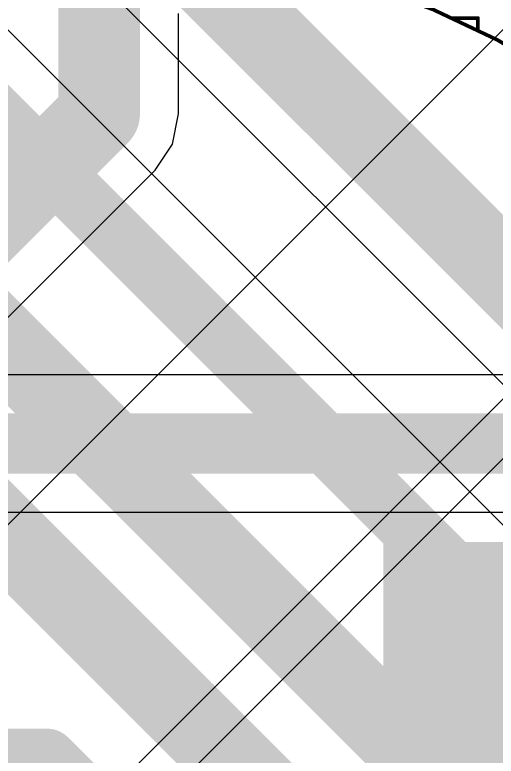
# Model space of a CAD drawing. Header units: inches. Extents: x -11 to 5433, y -4 to 5447.
# Drawn here: x 14.771 to 16.421, y 28.544 to 31.086 of the extents above; entities that cross this region are included whole.
import ezdxf

# ---------------------------------------------------------------- set-up
doc = ezdxf.new("R2010")
doc.units = ezdxf.units.IN
for name, color, linetype in [('Bottom Layer', 5, 'Continuous'), ('Bottom Solder', 6, 'Continuous'), ('Ground', 16, 'Continuous'), ('Mechanical 4', 56, 'Continuous'), ('Top Layer', 1, 'Continuous'), ('Top Paste', 8, 'Continuous'), ('Top Solder', 216, 'Continuous')]:
    doc.layers.add(name, color=color, linetype=linetype)

# ---------------------------------------------------------------- blocks, each defined once
blk = doc.blocks.new('WQFN_30_EP_2_5_4_5__B_27')
at = {"layer": 'Bottom Solder'}
for p in [(1.0307, -1.9463), (0.684, -2.4975)]:
    blk.add_line(p, (-5421.186, -5425.6862), dxfattribs=at)
blk = doc.blocks.new('TL3340AF160QG_48')
at = {"layer": 'Top Solder'}
blk.add_line((-1.71, 0.3751), (-5443.0227, 5441.6372), dxfattribs=at)
blk = doc.blocks.new('QTH_030_01_L_D_A_K_TR_157')
at = {"layer": 'Top Layer'}
blk.add_hatch(color=1, dxfattribs=at).paths.add_polyline_path([(-5.525, 0.32), (-0.825, 0.32), (-0.825, -0.32), (-5.525, -0.32)])
at = {"layer": 'Top Paste'}
blk.add_hatch(color=8, dxfattribs=at).paths.add_polyline_path([(-5.525, 0.32), (-0.825, 0.32), (-0.825, -0.32), (-5.525, -0.32)])
at = {"layer": 'Top Solder'}
blk.add_hatch(color=216, dxfattribs=at).paths.add_polyline_path([(-5.6266, 0.4216), (-0.7234, 0.4216), (-0.7234, -0.4216), (-5.6266, -0.4216)])

msp = doc.modelspace()

# ---------------------------------------------------------------- linework, layer by layer
at = {"layer": 'Bottom Layer'}
for p, q in [((18.2392, 27.5416), (13.3358, 32.4451)), ((14.9015, 31.3617), (18.1555, 28.1077))]:
    msp.add_line(p, q, dxfattribs=at)
for points in [[(13.1709, 32.2803, 0.2032, 0.2032, 0), (18.6245, 26.8267, 0.2032, 0.2032, 0)], [(15.0938, 31.554, 0.2794, 0.2794, 0), (18.3478, 28.2999, 0.2794, 0.2794, 0)], [(14.4773, 30.2128, 0.2794, 0.2794, 0), (25.9082, 18.7819, 0.2794, 0.2794, 0)], [(14.288, 29.7556, 0.2794, 0.2794, 0), (25.451, 18.5926, 0.2794, 0.2794, 0)], [(10.1356, 28.5367, 0.2032, 0.2032, 0), (14.8819, 28.5367, 0.2032, 0.2032, 0)], [(14.8819, 28.5367, 0.2032, 0.2032, 0), (24.6455, 18.7731, 0.2032, 0.2032, 0)]]:
    msp.add_lwpolyline(points, format="xyseb", dxfattribs=at)
msp.add_lwpolyline([(14.8311, 28.5367, 0.1016, 0.1016, 1), (14.9327, 28.5367, 0.1016, 0.1016, 1)], format="xyseb", close=True, dxfattribs=at)
msp.add_lwpolyline([(14.8311, 28.5367, 0.1016, 0.1016, 1), (14.9327, 28.5367, 0.1016, 0.1016, 1)], format="xyseb", close=True, dxfattribs=at)
at = {"layer": 'Ground'}
for p, q in [((21.2601, 29.8514), (8.8643, 29.8514)), ((8.9617, 29.3807), (21.1627, 29.3807))]:
    msp.add_line(p, q, dxfattribs=at)
msp.add_lwpolyline([(8.8643, 29.6161, 0.2076, 0.2076, 0), (21.2601, 29.6161, 0.2076, 0.2076, 0)], format="xyseb", dxfattribs=at)
at = {"layer": 'Mechanical 4'}
for points in [[(17.7474, 28.7949, 0.0127, 0.0127, 1), (12.7474, 28.7949, 0.0127, 0.0127, 1)], [(16.2697, 31.0749, 0.00635, 0.00635, 1), (16.2761, 31.0749, 0.00635, 0.00635, 1)], [(16.3555, 31.0749, 0.00635, 0.00635, 1), (16.3618, 31.0749, 0.00635, 0.00635, 1)], [(16.3555, 31.0749, 0.00635, 0.00635, 1), (16.3618, 31.0749, 0.00635, 0.00635, 1)], [(16.3555, 31.0344, 0.00635, 0.00635, 1), (16.3618, 31.0344, 0.00635, 0.00635, 1)]]:
    msp.add_lwpolyline(points, format="xyseb", close=True, dxfattribs=at)
for points in [[(16.2729, 31.0749, 0.0127, 0.0127, 0), (16.3587, 31.0749, 0.0127, 0.0127, 0)], [(16.3587, 31.0344, 0.0127, 0.0127, 0), (16.3587, 31.0749, 0.0127, 0.0127, 0)], [(17.7474, 28.7949, 0.0127, 0.0127, -1), (12.7474, 28.7949, 0.0127, 0.0127, 0)]]:
    msp.add_lwpolyline(points, format="xyseb", dxfattribs=at)
at = {"layer": 'Top Layer'}
for p, q in [((15.3325, 30.7462), (15.3325, 31.0907)), ((15.3118, 30.6422), (15.3325, 30.7462)), ((15.3325, 30.7462), (15.3325, 30.7462)), ((15.2529, 30.5539), (15.3118, 30.6422)), ((14.2623, 29.5634), (15.2529, 30.5539)), ((15.2529, 30.5539), (15.2529, 30.5539))]:
    msp.add_line(p, q, dxfattribs=at)
for points in [[(15.0606, 30.7462, 0.2794, 0.2794, 0), (15.0606, 31.9427, 0.2794, 0.2794, 0)], [(14.07, 29.7556, 0.2794, 0.2794, 0), (15.0606, 30.7462, 0.2794, 0.2794, 0)]]:
    msp.add_lwpolyline(points, format="xyseb", dxfattribs=at)
msp.add_lwpolyline([(14.9907, 30.7462, 0.1397, 0.1397, 1), (15.1304, 30.7462, 0.1397, 0.1397, 1)], format="xyseb", close=True, dxfattribs=at)
msp.add_lwpolyline([(14.9907, 30.7462, 0.1397, 0.1397, 1), (15.1304, 30.7462, 0.1397, 0.1397, 1)], format="xyseb", close=True, dxfattribs=at)

# ---------------------------------------------------------------- block references
for name, p, rotation in [('TL3340AF160QG_48', (-8.785, 4.4704), 270), ('WQFN_30_EP_2_5_4_5__B_27', (11.6662, 21.8069), 180), ('QTH_030_01_L_D_A_K_TR_157', (15.3106, 28.8567), 180)]:
    msp.add_blockref(name, p, dxfattribs=dict(rotation=rotation))

doc.saveas('drawing.dxf')
